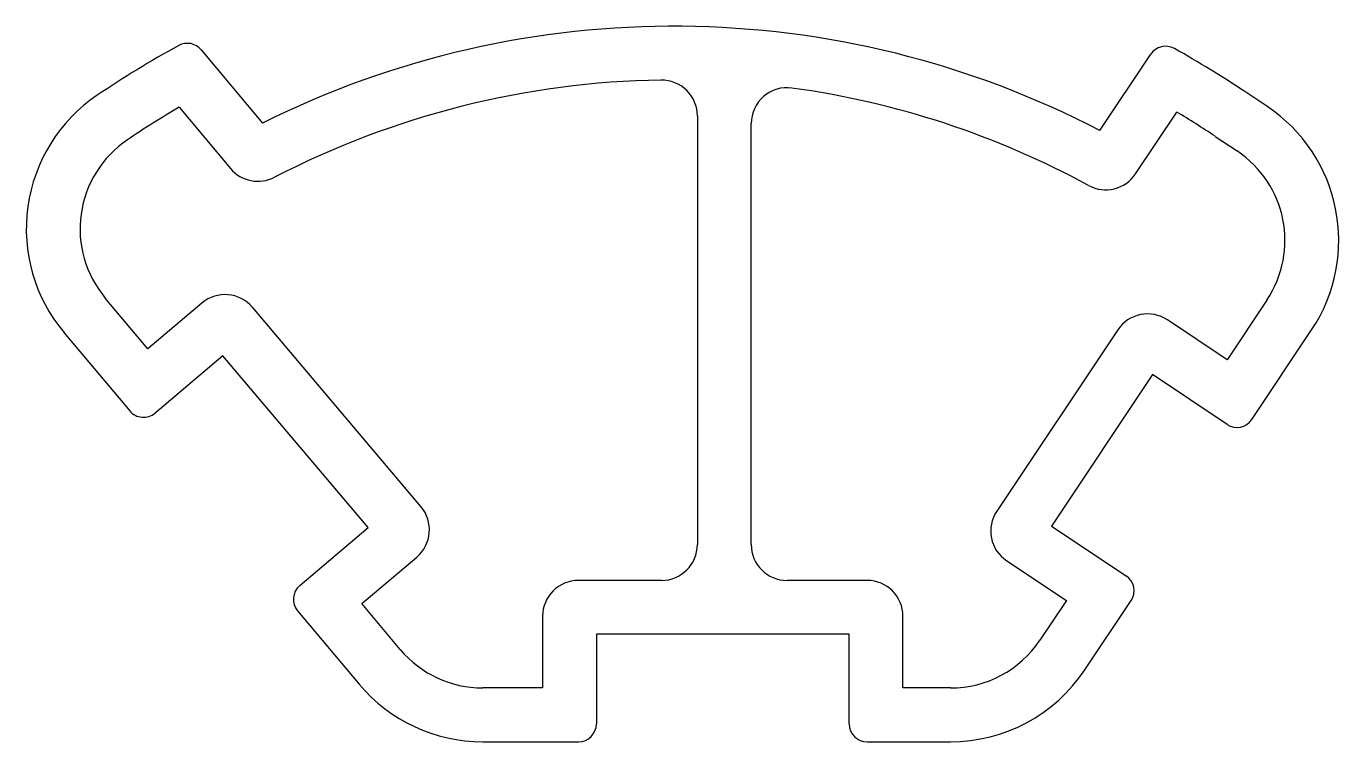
# Model space of a CAD drawing. Extents: x 2447.3 to 2483.9, y 1805.4 to 1825.4.
import ezdxf

# ---------------------------------------------------------------- set-up
doc = ezdxf.new("R2010")
doc.units = 0
doc.layers.get('0').update_dxf_attribs({"linetype": 'CONTINUOUS'})

msp = doc.modelspace()

# ---------------------------------------------------------------- linework, layer by layer
for p, q in [((2452.183, 1824.725), (2453.898, 1822.68)), ((2477.242, 1822.471), (2478.661, 1824.599)), ((2481.901, 1823.149), (2481.289, 1823.557)), ((2451.569, 1823.122), (2453.004, 1821.412)), ((2478.239, 1821.262), (2479.389, 1822.986)), ((2466.021, 1822.878), (2466.021, 1810.92)), ((2467.521, 1810.92), (2467.521, 1822.665)), ((2480.457, 1822.309), (2481.069, 1821.901)), ((2450.697, 1816.383), (2449.51, 1817.798)), ((2452.205, 1817.657), (2450.697, 1816.383)), ((2458.313, 1811.98), (2453.615, 1817.539)), ((2481.9, 1817.741), (2480.79, 1816.077)), ((2480.79, 1816.077), (2479.127, 1817.186)), ((2448.36, 1816.834), (2450.193, 1814.65)), ((2477.74, 1816.909), (2474.368, 1811.854)), ((2481.484, 1814.413), (2483.148, 1816.908)), ((2452.792, 1816.189), (2450.899, 1814.589)), ((2456.844, 1811.393), (2452.792, 1816.189)), ((2478.71, 1815.661), (2475.893, 1811.437)), ((2480.79, 1814.274), (2478.71, 1815.661)), ((2454.932, 1809.777), (2456.844, 1811.393)), ((2475.893, 1811.437), (2477.973, 1810.05)), ((2456.661, 1809.275), (2458.194, 1810.57)), ((2474.645, 1810.467), (2476.309, 1809.357)), ((2465.021, 1809.92), (2462.705, 1809.92)), ((2470.754, 1809.92), (2468.521, 1809.92)), ((2476.309, 1809.357), (2475.574, 1808.255)), ((2476.822, 1807.423), (2478.112, 1809.357)), ((2454.872, 1809.074), (2456.589, 1807.027)), ((2457.738, 1807.991), (2456.661, 1809.275)), ((2461.705, 1808.92), (2461.705, 1806.92)), ((2471.754, 1806.92), (2471.754, 1808.92)), ((2463.205, 1808.42), (2463.205, 1805.92)), ((2470.254, 1808.42), (2463.205, 1808.42)), ((2470.254, 1805.92), (2470.254, 1808.42)), ((2461.705, 1806.92), (2460.036, 1806.92)), ((2473.078, 1806.92), (2471.754, 1806.92)), ((2460.036, 1805.42), (2462.705, 1805.42)), ((2470.754, 1805.42), (2473.078, 1805.42))]:
    msp.add_line(p, q)
for centre, radius, start, end in [((2465.365, 1799.68), 25.7, 62.4741, 116.499), ((2465.365, 1799.68), 28.7, 118.7532, 124.0704), ((2451.8, 1824.403), 0.5, 40, 118.7532), ((2479.077, 1824.322), 0.5, 60.905, 146.3), ((2465.365, 1799.68), 28.7, 56.3, 60.905), ((2465.365, 1799.68), 24.2, 90.8494, 117.3935), ((2465.021, 1822.878), 1, 0, 90.8494), ((2468.521, 1822.665), 1, 82.1814, 180), ((2465.365, 1799.68), 24.2, 61.4546, 82.1814), ((2451.808, 1819.726), 4.5, 124.0704, 220), ((2465.365, 1799.68), 27.2, 120.4771, 124.0704), ((2465.365, 1799.68), 27.2, 56.3, 58.9636), ((2479.404, 1819.405), 4.5, 326.3, 56.3), ((2451.808, 1819.726), 3, 124.0704, 220), ((2479.404, 1819.405), 3, 326.3, 56.3), ((2453.77, 1822.055), 1, 220, 297.3935), ((2477.407, 1821.817), 1, 241.4546, 326.3), ((2452.851, 1816.893), 1, 40.2, 130.2), ((2478.572, 1816.355), 1, 56.3, 146.3), ((2450.576, 1814.971), 0.5, 220, 310.2), ((2481.068, 1814.69), 0.5, 236.3, 326.3), ((2457.549, 1811.334), 1, 310.2, 40.2), ((2475.2, 1811.299), 1, 146.3, 236.3), ((2465.021, 1810.92), 1, 270, 360), ((2468.521, 1810.92), 1, 180, 270), ((2455.255, 1809.395), 0.5, 130.2, 220), ((2462.705, 1808.92), 1, 90, 180), ((2470.754, 1808.92), 1, 0, 90), ((2477.696, 1809.634), 0.5, 326.3, 56.3), ((2473.078, 1809.92), 3, 270, 326.3), ((2460.036, 1809.92), 3, 220, 270), ((2473.078, 1809.92), 4.5, 270, 326.3), ((2460.036, 1809.92), 4.5, 220, 270), ((2462.705, 1805.92), 0.5, 270, 0), ((2470.754, 1805.92), 0.5, 180, 270)]:
    msp.add_arc(centre, radius, start, end)

doc.saveas('drawing.dxf')
